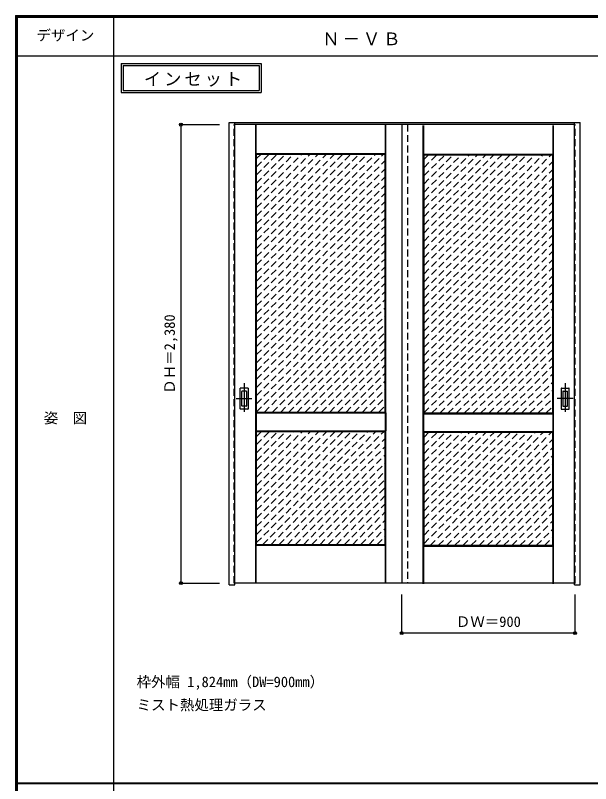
# Model space of a CAD drawing. Units: millimetres, scale not verified. Extents: x -6000 to 5700, y -4307 to 4175.
# Drawn here: x -6000 to -3012, y 186 to 4175 of the extents above; entities that cross this region are included whole.
import ezdxf
from ezdxf.enums import TextEntityAlignment as Align

# ---------------------------------------------------------------- set-up
doc = ezdxf.new("R2010")
doc.units = ezdxf.units.MM
doc.header["$LTSCALE"] = 30
doc.header["$PDMODE"] = 32
doc.header["$PDSIZE"] = 15
doc.linetypes.add('CHAIN1', pattern=[8, 5, -1, 1, -1])
doc.linetypes.add('DASHED1', pattern=[1.8, 1.2, -0.6])
for name, color, linetype in [('0-1_通り芯', 4, 'CHAIN1'), ('0-2_扉', 4, 'DASHED1'), ('0-3_仕上げ', 7, 'Continuous'), ('0-4_枠', 3, 'Continuous'), ('0-6_引手', 7, 'Continuous'), ('0-A_文字', 7, 'Continuous'), ('0-B_寸法', 7, 'Continuous'), ('0-C_ハッチ', 4, 'DASHED1'), ('F-1_枠', 6, 'Continuous'), ('F-A_文字', 7, 'Continuous')]:
    doc.layers.add(name, color=color, linetype=linetype)
doc.styles.add('ＭＳ ゴシック', font='')
doc.styles.get('ＭＳ ゴシック').set_extended_font_data('MS Gothic')

msp = doc.modelspace()

# ---------------------------------------------------------------- linework, layer by layer
at = {"layer": '0-1_通り芯'}
for p, q in [((-4812, 2266), (-4812, 2104)), ((-3144, 2266), (-3144, 2104)), ((-4853, 2185), (-4771, 2185)), ((-3103, 2185), (-3185, 2185))]:
    msp.add_line(p, q, dxfattribs=at)
at = {"layer": '0-2_扉'}
for p, q in [((-4860, 3607.5), (-4863, 3607.5)), ((-4863, 1227.5), (-4863, 3607.5)), ((-3993, 3607.5), (-3993, 3603.5)), ((-3963, 3607.5), (-3963, 1227.5)), ((-3096, 3607.5), (-3093, 3607.5)), ((-3093, 1227.5), (-3093, 3607.5)), ((-4860, 1227.5), (-4863, 1227.5)), ((-3096, 1227.5), (-3093, 1227.5))]:
    msp.add_line(p, q, dxfattribs=at)
at = {"layer": '0-2_扉', "color": 3, "linetype": 'Continuous'}
for p, q in [((-3096, 3607.5), (-4860, 3607.5)), ((-3993, 3607.5), (-3993, 1227.5)), ((-3096, 1227.5), (-4860, 1227.5))]:
    msp.add_line(p, q, dxfattribs=at)
at = {"layer": '0-3_仕上げ'}
for p, q in [((-4751, 1227.5), (-4751, 3607.5)), ((-4750, 3457.5), (-4750, 3607.5)), ((-4749, 3458.5), (-4749, 3607.5)), ((-4077, 3458.5), (-4077, 3607.5)), ((-4076, 3457.5), (-4076, 3607.5)), ((-4075, 1227.5), (-4075, 3607.5)), ((-3881, 1223.5), (-3881, 3603.5)), ((-3880, 3453.5), (-3880, 3603.5)), ((-3879, 3454.5), (-3879, 3603.5)), ((-3207, 3454.5), (-3207, 3603.5)), ((-3206, 3453.5), (-3206, 3603.5)), ((-3205, 1223.5), (-3205, 3603.5)), ((-4749, 3458.5), (-4077, 3458.5)), ((-4747, 2114.5), (-4747, 3454.5)), ((-4747, 3454.5), (-4079, 3454.5)), ((-4079, 3454.5), (-4076, 3457.5)), ((-4079, 2114.5), (-4079, 3454.5)), ((-4077, 3458.5), (-4076, 3457.5)), ((-3879, 3454.5), (-3207, 3454.5)), ((-3877, 2110.5), (-3877, 3450.5)), ((-3877, 3450.5), (-3209, 3450.5)), ((-3209, 3450.5), (-3206, 3453.5)), ((-3209, 2110.5), (-3209, 3450.5)), ((-3207, 3454.5), (-3206, 3453.5)), ((-4750, 2111.5), (-4747, 2114.5)), ((-4747, 2114.5), (-4079, 2114.5)), ((-4079, 2114.5), (-4076, 2111.5)), ((-4750, 2111.5), (-4749, 2110.5)), ((-4750, 2111.5), (-4750, 2017.5)), ((-4749, 2018.5), (-4749, 2110.5)), ((-4749, 2110.5), (-4077, 2110.5)), ((-4076, 2111.5), (-4077, 2110.5)), ((-4077, 2018.5), (-4077, 2110.5)), ((-4076, 2111.5), (-4076, 2017.5)), ((-3880, 2107.5), (-3877, 2110.5)), ((-3880, 2107.5), (-3879, 2106.5)), ((-3880, 2107.5), (-3880, 2013.5)), ((-3879, 2014.5), (-3879, 2106.5)), ((-3879, 2106.5), (-3207, 2106.5)), ((-3877, 2110.5), (-3209, 2110.5)), ((-3209, 2110.5), (-3206, 2107.5)), ((-3206, 2107.5), (-3207, 2106.5)), ((-3207, 2014.5), (-3207, 2106.5)), ((-3206, 2107.5), (-3206, 2013.5)), ((-4749, 2018.5), (-4750, 2017.5)), ((-4750, 2017.5), (-4747, 2014.5)), ((-4749, 2018.5), (-4077, 2018.5)), ((-4747, 1427.5), (-4747, 2014.5)), ((-4747, 2014.5), (-4079, 2014.5)), ((-4079, 2014.5), (-4076, 2017.5)), ((-4079, 1427.5), (-4079, 2014.5)), ((-4077, 2018.5), (-4076, 2017.5)), ((-3879, 2014.5), (-3880, 2013.5)), ((-3880, 2013.5), (-3877, 2010.5)), ((-3879, 2014.5), (-3207, 2014.5)), ((-3877, 1423.5), (-3877, 2010.5)), ((-3877, 2010.5), (-3209, 2010.5)), ((-3209, 2010.5), (-3206, 2013.5)), ((-3209, 1423.5), (-3209, 2010.5)), ((-3207, 2014.5), (-3206, 2013.5)), ((-4750, 1424.5), (-4747, 1427.5)), ((-4750, 1227.5), (-4750, 1424.5)), ((-4750, 1424.5), (-4749, 1423.5)), ((-4749, 1227.5), (-4749, 1423.5)), ((-4749, 1423.5), (-4077, 1423.5)), ((-4747, 1427.5), (-4079, 1427.5)), ((-4079, 1427.5), (-4076, 1424.5)), ((-4076, 1424.5), (-4077, 1423.5)), ((-4077, 1227.5), (-4077, 1423.5)), ((-4076, 1227.5), (-4076, 1424.5)), ((-3880, 1420.5), (-3877, 1423.5)), ((-3880, 1223.5), (-3880, 1420.5)), ((-3880, 1420.5), (-3879, 1419.5)), ((-3879, 1223.5), (-3879, 1419.5)), ((-3879, 1419.5), (-3207, 1419.5)), ((-3877, 1423.5), (-3209, 1423.5)), ((-3209, 1423.5), (-3206, 1420.5)), ((-3206, 1420.5), (-3207, 1419.5)), ((-3207, 1223.5), (-3207, 1419.5)), ((-3206, 1223.5), (-3206, 1420.5))]:
    msp.add_line(p, q, dxfattribs=at)
for points in [[(-4749, 3458.5), (-4750, 3457.5), (-4747, 3454.5)], [(-3879, 3454.5), (-3880, 3453.5), (-3877, 3450.5)]]:
    msp.add_lwpolyline(points, dxfattribs=at)
at = {"layer": '0-4_枠'}
for p, q in [((-4860, 1218), (-4860, 3618)), ((-3096, 1218), (-3096, 3618)), ((-3066, 1218), (-3066, 3618)), ((-4890, 1218), (-4860, 1218)), ((-3096, 1218), (-3066, 1218))]:
    msp.add_line(p, q, dxfattribs=at)
msp.add_lwpolyline([(-4890, 1218), (-4890, 3618), (-3066, 3618)], dxfattribs=at)
at = {"layer": '0-6_引手', "color": 3}
for p, q in [((-4833, 2131.5), (-4833, 2238.5)), ((-4792.5, 2240), (-4831.5, 2240)), ((-4791, 2238.5), (-4791, 2131.5)), ((-3165, 2238.5), (-3165, 2131.5)), ((-3163.5, 2240), (-3124.5, 2240)), ((-3123, 2131.5), (-3123, 2238.5)), ((-4792.5, 2130), (-4831.5, 2130)), ((-3163.5, 2130), (-3124.5, 2130))]:
    msp.add_line(p, q, dxfattribs=at)
at = {"layer": '0-6_引手'}
for p, q in [((-4824.5, 2147.5), (-4824.5, 2222.5)), ((-4801, 2224), (-4823, 2224)), ((-4799.5, 2222.5), (-4799.5, 2147.5)), ((-3156.5, 2222.5), (-3156.5, 2147.5)), ((-3155, 2224), (-3133, 2224)), ((-3131.5, 2147.5), (-3131.5, 2222.5)), ((-4801, 2146), (-4823, 2146)), ((-3155, 2146), (-3133, 2146))]:
    msp.add_line(p, q, dxfattribs=at)
at = {"layer": '0-6_引手', "color": 3}
for centre, start, end in [((-4831.5, 2238.5), 90, 180), ((-4792.5, 2238.5), 0, 90), ((-3163.5, 2238.5), 90, 180), ((-3124.5, 2238.5), 0, 90), ((-4831.5, 2131.5), 180, 270), ((-4792.5, 2131.5), 270, 0), ((-3163.5, 2131.5), 180, 270), ((-3124.5, 2131.5), 270, 0)]:
    msp.add_arc(centre, 1.5, start, end, dxfattribs=at)
at = {"layer": '0-6_引手'}
for centre, start, end in [((-4823, 2222.5), 90, 180), ((-4801, 2222.5), 0, 90), ((-3155, 2222.5), 90, 180), ((-3133, 2222.5), 0, 90), ((-4823, 2147.5), 180, 270), ((-4801, 2147.5), 270, 0), ((-3155, 2147.5), 180, 270), ((-3133, 2147.5), 270, 0)]:
    msp.add_arc(centre, 1.5, start, end, dxfattribs=at)
at = {"layer": '0-A_文字'}
for p, q in [((-5450, 3925), (-5450, 3775)), ((-5440, 3915), (-5440, 3785)), ((-5440, 3915), (-4733.04, 3915)), ((-4733.04, 3915), (-4733.04, 3785)), ((-5450, 3775), (-4723.04, 3775)), ((-5440, 3785), (-4733.04, 3785))]:
    msp.add_line(p, q, dxfattribs=at)
msp.add_lwpolyline([(-5450, 3925), (-4723.04, 3925), (-4723.04, 3775)], dxfattribs=at)
at = {"layer": '0-B_寸法', "color": 4}
for p, q in [((-5140, 3607.5), (-4940, 3607.5)), ((-5140, 3607.5), (-5140, 1227.5)), ((-5140, 1227.5), (-4940, 1227.5)), ((-3993, 968), (-3993, 1168)), ((-3093, 968), (-3093, 1168)), ((-3093, 968), (-3993, 968))]:
    msp.add_line(p, q, dxfattribs=at)
at = {"layer": '0-B_寸法'}
for p in [(-5140, 3607.5), (-5140, 1227.5), (-3993, 968), (-3093, 968)]:
    msp.add_point(p, dxfattribs=at)
at = {"layer": '0-C_ハッチ'}
for p, q in [((-4747, 3431.56), (-4724.06, 3454.5)), ((-4747, 2922.44), (-4214.94, 3454.5)), ((-4747, 2964.87), (-4257.37, 3454.5)), ((-4747, 3007.29), (-4299.79, 3454.5)), ((-4747, 3049.72), (-4342.22, 3454.5)), ((-4747, 3092.15), (-4384.65, 3454.5)), ((-4747, 3134.57), (-4427.07, 3454.5)), ((-4747, 3177), (-4469.5, 3454.5)), ((-4747, 3219.43), (-4511.93, 3454.5)), ((-4747, 3261.85), (-4554.35, 3454.5)), ((-4747, 3304.28), (-4596.78, 3454.5)), ((-4747, 3346.71), (-4639.21, 3454.5)), ((-4747, 3389.13), (-4681.63, 3454.5)), ((-4747, 2880.02), (-4172.52, 3454.5)), ((-4747, 2837.59), (-4130.09, 3454.5)), ((-4747, 2795.16), (-4087.66, 3454.5)), ((-3877, 3427.56), (-3854.06, 3450.5)), ((-3877, 2918.44), (-3344.94, 3450.5)), ((-3877, 2960.87), (-3387.37, 3450.5)), ((-3877, 3003.29), (-3429.79, 3450.5)), ((-3877, 3045.72), (-3472.22, 3450.5)), ((-3877, 3088.15), (-3514.65, 3450.5)), ((-3877, 3130.57), (-3557.07, 3450.5)), ((-3877, 3173), (-3599.5, 3450.5)), ((-3877, 3215.43), (-3641.93, 3450.5)), ((-3877, 3257.85), (-3684.35, 3450.5)), ((-3877, 3300.28), (-3726.78, 3450.5)), ((-3877, 3342.71), (-3769.21, 3450.5)), ((-3877, 3385.13), (-3811.63, 3450.5)), ((-3877, 2876.02), (-3302.52, 3450.5)), ((-3877, 2833.59), (-3260.09, 3450.5)), ((-3877, 2791.16), (-3217.66, 3450.5)), ((-4747, 2752.74), (-4079, 3420.74)), ((-3877, 2748.74), (-3209, 3416.74)), ((-4747, 2710.31), (-4079, 3378.31)), ((-3877, 2706.31), (-3209, 3374.31)), ((-4747, 2667.88), (-4079, 3335.88)), ((-3877, 2663.88), (-3209, 3331.88)), ((-4747, 2625.46), (-4079, 3293.46)), ((-3877, 2621.46), (-3209, 3289.46)), ((-4747, 2583.03), (-4079, 3251.03)), ((-3877, 2579.03), (-3209, 3247.03)), ((-4747, 2540.6), (-4079, 3208.6)), ((-3877, 2536.6), (-3209, 3204.6)), ((-4747, 2498.18), (-4079, 3166.18)), ((-3877, 2494.18), (-3209, 3162.18)), ((-4747, 2455.75), (-4079, 3123.75)), ((-3877, 2451.75), (-3209, 3119.75)), ((-4747, 2413.33), (-4079, 3081.33)), ((-3877, 2409.33), (-3209, 3077.33)), ((-4747, 2370.9), (-4079, 3038.9)), ((-3877, 2366.9), (-3209, 3034.9)), ((-4747, 2328.47), (-4079, 2996.47)), ((-3877, 2324.47), (-3209, 2992.47)), ((-4747, 2286.05), (-4079, 2954.05)), ((-3877, 2282.05), (-3209, 2950.05)), ((-4747, 2243.62), (-4079, 2911.62)), ((-3877, 2239.62), (-3209, 2907.62)), ((-4747, 2201.19), (-4079, 2869.19)), ((-3877, 2197.19), (-3209, 2865.19)), ((-4747, 2158.77), (-4079, 2826.77)), ((-3877, 2154.77), (-3209, 2822.77)), ((-4747, 2116.34), (-4079, 2784.34)), ((-3877, 2112.34), (-3209, 2780.34)), ((-4706.41, 2114.5), (-4079, 2741.91)), ((-3836.41, 2110.5), (-3209, 2737.91)), ((-4663.99, 2114.5), (-4079, 2699.49)), ((-3793.99, 2110.5), (-3209, 2695.49)), ((-4621.56, 2114.5), (-4079, 2657.06)), ((-3751.56, 2110.5), (-3209, 2653.06)), ((-4579.13, 2114.5), (-4079, 2614.63)), ((-3709.13, 2110.5), (-3209, 2610.63)), ((-4536.71, 2114.5), (-4079, 2572.21)), ((-3666.71, 2110.5), (-3209, 2568.21)), ((-4494.28, 2114.5), (-4079, 2529.78)), ((-3624.28, 2110.5), (-3209, 2525.78)), ((-4451.86, 2114.5), (-4079, 2487.36)), ((-3581.86, 2110.5), (-3209, 2483.36)), ((-4409.43, 2114.5), (-4079, 2444.93)), ((-3539.43, 2110.5), (-3209, 2440.93)), ((-4367, 2114.5), (-4079, 2402.5)), ((-3497, 2110.5), (-3209, 2398.5)), ((-4324.58, 2114.5), (-4079, 2360.08)), ((-3454.58, 2110.5), (-3209, 2356.08)), ((-4282.15, 2114.5), (-4079, 2317.65)), ((-3412.15, 2110.5), (-3209, 2313.65)), ((-4239.72, 2114.5), (-4079, 2275.22)), ((-3369.72, 2110.5), (-3209, 2271.22)), ((-4197.3, 2114.5), (-4079, 2232.8)), ((-3327.3, 2110.5), (-3209, 2228.8)), ((-4154.87, 2114.5), (-4079, 2190.37)), ((-3284.87, 2110.5), (-3209, 2186.37)), ((-4112.44, 2114.5), (-4079, 2147.94)), ((-3242.44, 2110.5), (-3209, 2143.94)), ((-4747, 1437.52), (-4170.02, 2014.5)), ((-4747, 1989.06), (-4721.56, 2014.5)), ((-4747, 1479.94), (-4212.44, 2014.5)), ((-4747, 1522.37), (-4254.87, 2014.5)), ((-4747, 1607.22), (-4339.72, 2014.5)), ((-4747, 1564.8), (-4297.3, 2014.5)), ((-4747, 1692.08), (-4424.58, 2014.5)), ((-4747, 1649.65), (-4382.15, 2014.5)), ((-4747, 1776.93), (-4509.43, 2014.5)), ((-4747, 1734.5), (-4467, 2014.5)), ((-4747, 1861.78), (-4594.28, 2014.5)), ((-4747, 1819.36), (-4551.86, 2014.5)), ((-4747, 1946.63), (-4679.13, 2014.5)), ((-4747, 1904.21), (-4636.71, 2014.5)), ((-4714.59, 1427.5), (-4127.59, 2014.5)), ((-4672.16, 1427.5), (-4085.16, 2014.5)), ((-3877, 1433.52), (-3300.02, 2010.5)), ((-3877, 1985.06), (-3851.56, 2010.5)), ((-3877, 1475.94), (-3342.44, 2010.5)), ((-3877, 1518.37), (-3384.87, 2010.5)), ((-3877, 1603.22), (-3469.72, 2010.5)), ((-3877, 1560.8), (-3427.3, 2010.5)), ((-3877, 1688.08), (-3554.58, 2010.5)), ((-3877, 1645.65), (-3512.15, 2010.5)), ((-3877, 1772.93), (-3639.43, 2010.5)), ((-3877, 1730.5), (-3597, 2010.5)), ((-3877, 1857.78), (-3724.28, 2010.5)), ((-3877, 1815.36), (-3681.86, 2010.5)), ((-3877, 1942.63), (-3809.13, 2010.5)), ((-3877, 1900.21), (-3766.71, 2010.5)), ((-3844.59, 1423.5), (-3257.59, 2010.5)), ((-3802.16, 1423.5), (-3215.16, 2010.5)), ((-4629.74, 1427.5), (-4079, 1978.24)), ((-3759.74, 1423.5), (-3209, 1974.24)), ((-4587.31, 1427.5), (-4079, 1935.81)), ((-3717.31, 1423.5), (-3209, 1931.81)), ((-4544.89, 1427.5), (-4079, 1893.39)), ((-3674.89, 1423.5), (-3209, 1889.39)), ((-4502.46, 1427.5), (-4079, 1850.96)), ((-3632.46, 1423.5), (-3209, 1846.96)), ((-4460.03, 1427.5), (-4079, 1808.53)), ((-3590.03, 1423.5), (-3209, 1804.53)), ((-4417.61, 1427.5), (-4079, 1766.11)), ((-3547.61, 1423.5), (-3209, 1762.11)), ((-4375.18, 1427.5), (-4079, 1723.68)), ((-3505.18, 1423.5), (-3209, 1719.68)), ((-4332.75, 1427.5), (-4079, 1681.25)), ((-3462.75, 1423.5), (-3209, 1677.25)), ((-4290.33, 1427.5), (-4079, 1638.83)), ((-4247.9, 1427.5), (-4079, 1596.4)), ((-3420.33, 1423.5), (-3209, 1634.83)), ((-3377.9, 1423.5), (-3209, 1592.4)), ((-4205.47, 1427.5), (-4079, 1553.97)), ((-3335.47, 1423.5), (-3209, 1549.97)), ((-4163.05, 1427.5), (-4079, 1511.55)), ((-3293.05, 1423.5), (-3209, 1507.55)), ((-4120.62, 1427.5), (-4079, 1469.12)), ((-3250.62, 1423.5), (-3209, 1465.12))]:
    msp.add_line(p, q, dxfattribs=at)
at = {"layer": 'F-1_枠'}
for p, q in [((-6000, 4175), (5700, 4175)), ((-6000, 4175), (-6000, -4205)), ((-6000, 4170), (5700, 4170)), ((-6000, 4165), (5700, 4165)), ((-5995, 4175), (-5995, -4205)), ((-5990, 4175), (-5990, -4205)), ((-5490, 4175), (-5490, -3790)), ((-6000, 3965), (5700, 3965)), ((-6000, 190.5), (5700, 190.5)), ((-6000, 187.5), (5700, 187.5))]:
    msp.add_line(p, q, dxfattribs=at)

# ---------------------------------------------------------------- texts
at = {"layer": '0-A_文字', "style": 'ＭＳ ゴシック'}
for s, p in [('枠外幅 1,824mm（DW=900mm）', (-5370, 670.5)), ('ミスト熱処理ガラス', (-5370, 550.5))]:
    msp.add_text(s, height=54.99, dxfattribs=at).set_placement(p, align=Align.BOTTOM_LEFT)
at = {"layer": '0-A_文字', "char_height": 65.98, "attachment_point": 7, "style": 'ＭＳ ゴシック'}
for s, insert in [('\\T1.17;Ｎ－ＶＢ', (-4405.5, 4020)), ('\\T1.17;インセット', (-5332.84, 3805))]:
    msp.add_mtext(s, dxfattribs=dict(at, insert=insert))
at = {"layer": '0-B_寸法', "style": 'ＭＳ ゴシック'}
msp.add_text('ＤＨ＝2,380', height=54.99, rotation=90, dxfattribs=at).set_placement((-5155, 2210.5), align=Align.BOTTOM_LEFT)
msp.add_text('ＤＷ＝900', height=54.99, dxfattribs=at).set_placement((-3711.75, 983), align=Align.BOTTOM_LEFT)
at = {"layer": 'F-A_文字', "style": 'ＭＳ ゴシック'}
for s, p in [('デザイン', (-5890, 4027.5)), ('姿\u3000図', (-5852.5, 2040.25))]:
    msp.add_text(s, height=54.99, dxfattribs=at).set_placement(p, align=Align.BOTTOM_LEFT)

doc.saveas('drawing.dxf')
